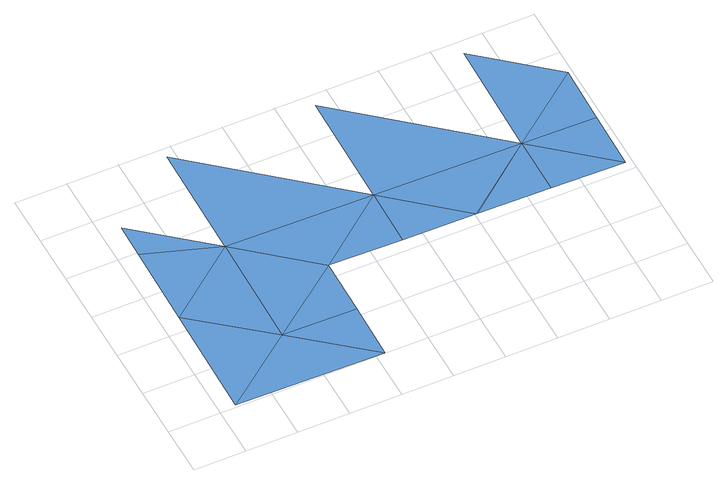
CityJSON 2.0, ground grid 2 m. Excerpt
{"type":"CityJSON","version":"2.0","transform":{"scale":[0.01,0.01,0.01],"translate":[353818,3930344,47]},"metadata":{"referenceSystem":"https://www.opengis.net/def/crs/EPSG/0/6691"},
"CityObjects":{
"waterbody1":{"type":"WaterBody","attributes":{"name":"3","class":"1140","function":"1","WaterBodyRiverFloodingRiskAttribute.description":"6","WaterBodyRiverFloodingRiskAttribute.rankOrg":"2","WaterBodyRiverFloodingRiskAttribute.adminType":"2","WaterBodyRiverFloodingRiskAttribute.scale":"L2"},"geometry":[{"type":"MultiSurface","lod":"1","boundaries":[[[0,1,2]],[[3,4,1]],[[0,3,1]],[[3,5,4]],[[0,2,6]],[[7,0,6]],[[3,0,8]],[[0,7,8]],[[9,3,10]],[[3,8,10]],[[11,10,12]],[[8,12,10]],[[11,13,10]],[[10,14,15]],[[14,10,13]],[[14,13,16]],[[17,14,16]],[[17,18,14]],[[19,20,14]],[[21,19,14]],[[21,14,18]]]}]}
},
"vertices":[
[352,234,67],[70,466,67],[63,12,67],[360,695,67],[76,793,67],[78,932,67],[634,2,67],[638,230,67],[642,457,67],[367,1160,67],[927,685,67],[923,452,67],[643,457,67],[1204,448,67],[1493,676,67],[934,1151,67],[1210,448,67],[1490,443,67],[1775,438,67],[1783,904,67],[1501,1142,67],[1779,671,67]
]}
